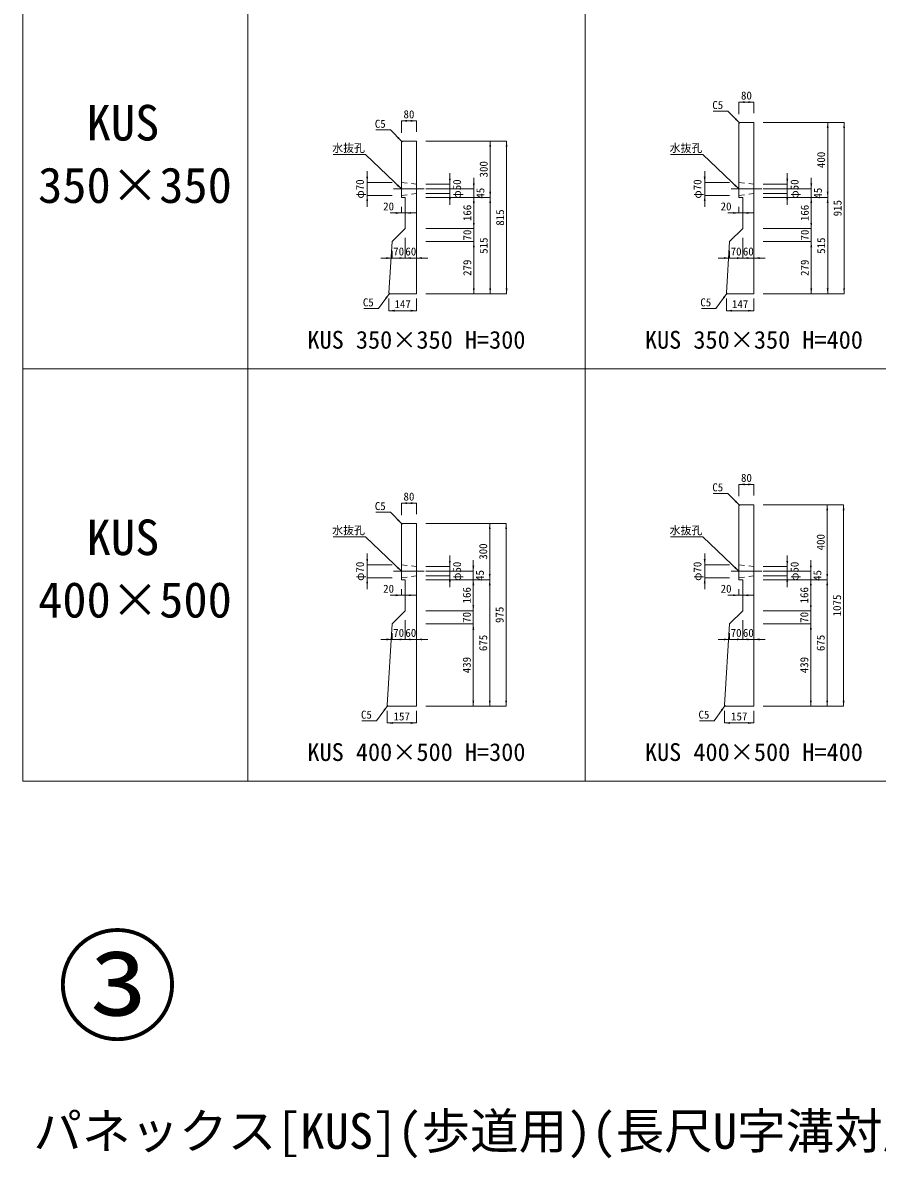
# Model space of a CAD drawing. Units: millimetres at full size, sheet at 1:40. Extents: x 86 to 35886, y -15691 to 10257.
# Drawn here: x 86 to 4644, y -1862 to 4197 of the extents above; entities that cross this region are included whole.
import ezdxf
from ezdxf.enums import TextEntityAlignment as Align

# ---------------------------------------------------------------- set-up
doc = ezdxf.new("R2010")
doc.units = ezdxf.units.MM
doc.header["$LTSCALE"] = 40
doc.linetypes.add('USER1', pattern=[28.575, 19.05, -3.175, 3.175, -3.175])
doc.linetypes.add('USER2', pattern=[1.35, 0.75, -0.6])
for name, color, linetype, lineweight in [('0_2', 7, 'USER1', 5), ('パネックスKUS', 2, 'Continuous', 20), ('図枠', 5, 'Continuous', 13), ('寸法線', 7, 'Continuous', 13), ('引出線', 4, 'Continuous', 13), ('補助線', 8, 'USER1', 13)]:
    doc.layers.add(name, color=color, linetype=linetype, lineweight=lineweight)
doc.layers.add('文字', color=7, linetype='Continuous')
doc.styles.add('ＭＳ ゴシック', font='')
doc.styles.get('ＭＳ ゴシック').set_extended_font_data('MS Gothic')

# ---------------------------------------------------------------- blocks, each defined once
blk = doc.blocks.new('filled_arrow')
at = {"color": 0, "linetype": 'Continuous', "lineweight": -2}
blk.add_solid([(7.5, 1.25), (0, 0), (7.5, -1.25)], dxfattribs=at)

msp = doc.modelspace()

# ---------------------------------------------------------------- linework, layer by layer
at = {"layer": '0_2'}
for p, q in [((2064.37, 3310), (2228.09, 3310)), ((3864.37, 3310), (4028.09, 3310)), ((2064.37, 1270), (2228.09, 1270)), ((3864.37, 1270), (4028.09, 1270))]:
    msp.add_line(p, q, dxfattribs=at)
at = {"layer": 'パネックスKUS'}
for p, q in [((3911.23, 3665), (3906.23, 3660)), ((3906.23, 3660), (3906.23, 3265)), ((3986.23, 3665), (3911.23, 3665)), ((3986.23, 2750), (3986.23, 3665)), ((2111.23, 3565), (2106.23, 3560)), ((2106.23, 3560), (2106.23, 3265)), ((2186.23, 3565), (2111.23, 3565)), ((2186.23, 2750), (2186.23, 3565)), ((2106.23, 3265), (2126.23, 3265)), ((2126.23, 3265), (2126.23, 3099)), ((3906.23, 3265), (3926.23, 3265)), ((3926.23, 3265), (3926.23, 3099)), ((2126.23, 3099), (2056.23, 3029)), ((3926.23, 3099), (3856.23, 3029)), ((2056.23, 3029), (2039.54, 2754.99)), ((3856.23, 3029), (3839.54, 2754.99)), ((2044.23, 2750), (2039.54, 2754.99)), ((2044.23, 2750), (2186.23, 2750)), ((3844.23, 2750), (3839.54, 2754.99)), ((3844.23, 2750), (3986.23, 2750)), ((3906.23, 1620), (3906.23, 1225)), ((3986.23, 1625), (3911.23, 1625)), ((3986.23, 550), (3986.23, 1625)), ((2106.23, 1520), (2106.23, 1225)), ((2186.23, 1525), (2111.23, 1525)), ((2186.23, 550), (2186.23, 1525)), ((2106.23, 1225), (2126.23, 1225)), ((2126.23, 1225), (2126.23, 1059)), ((3906.23, 1225), (3926.23, 1225)), ((3926.23, 1225), (3926.23, 1059)), ((2126.23, 1059), (2056.23, 989)), ((3926.23, 1059), (3856.23, 989)), ((2056.23, 989), (2029.54, 554.99)), ((3856.23, 989), (3829.54, 554.99)), ((2034.23, 550), (2029.54, 554.99)), ((2034.23, 550), (2186.23, 550)), ((3834.23, 550), (3829.54, 554.99)), ((3834.23, 550), (3986.23, 550))]:
    msp.add_line(p, q, dxfattribs=at)
at = {"layer": 'パネックスKUS', "linetype": 'USER2', "lineweight": 5}
for p, q in [((2106.23, 3345), (2186.23, 3335)), ((3906.23, 3345), (3986.23, 3335)), ((2106.23, 3275), (2186.23, 3285)), ((3906.23, 3275), (3986.23, 3285)), ((2106.23, 1305), (2186.23, 1295)), ((3906.23, 1305), (3986.23, 1295)), ((2106.23, 1235), (2186.23, 1245)), ((3906.23, 1235), (3986.23, 1245))]:
    msp.add_line(p, q, dxfattribs=at)
at = {"layer": 'パネックスKUS', "lineweight": 13}
for p, q in [((3906.23, 1620), (3911.23, 1625)), ((2106.23, 1520), (2111.23, 1525))]:
    msp.add_line(p, q, dxfattribs=at)
at = {"layer": '図枠'}
for p, q in [((86.23, 9000), (86.23, 150)), ((1286.23, 9000), (1286.23, 150)), ((3086.23, 9000), (3086.23, 150)), ((86.23, 2350), (15686.23, 2350)), ((86.23, 2350), (15686.23, 2350)), ((86.23, 150), (15686.23, 150)), ((86.23, 150), (15686.23, 150))]:
    msp.add_line(p, q, dxfattribs=at)
at = {"layer": '寸法線'}
for p, q in [((3906.23, 3773.55), (3986.23, 3773.55)), ((3906.23, 3710), (3906.23, 3773.55)), ((3986.23, 3715), (3986.23, 3773.55)), ((2106.23, 3673.55), (2186.23, 3673.55)), ((2106.23, 3610), (2106.23, 3673.55)), ((2186.23, 3615), (2186.23, 3673.55)), ((4036.23, 3665), (4467.07, 3665)), ((4036.23, 3665), (4379.57, 3665)), ((4379.57, 3265), (4379.57, 3665)), ((4467.07, 2750), (4467.07, 3665)), ((2236.23, 3565), (2667.07, 3565)), ((2236.23, 3565), (2579.57, 3565)), ((2579.57, 3265), (2579.57, 3565)), ((2667.07, 2750), (2667.07, 3565)), ((1923.62, 3215), (1923.62, 3405)), ((2364.15, 3225), (2364.15, 3395)), ((3723.62, 3215), (3723.62, 3405)), ((4164.15, 3225), (4164.15, 3395)), ((2056.23, 3345), (1923.62, 3345)), ((2236.23, 3335), (2364.15, 3335)), ((2492.07, 3205), (2492.07, 3370)), ((3856.23, 3345), (3723.62, 3345)), ((4036.23, 3335), (4164.15, 3335)), ((4292.07, 3205), (4292.07, 3370)), ((2056.23, 3275), (1923.62, 3275)), ((2236.23, 3310), (2492.07, 3310)), ((2236.23, 3285), (2364.15, 3285)), ((3856.23, 3275), (3723.62, 3275)), ((4036.23, 3310), (4292.07, 3310)), ((4036.23, 3285), (4164.15, 3285)), ((2106.23, 3215), (2106.23, 3182)), ((2126.23, 3215), (2126.23, 3182)), ((2236.23, 3265), (2579.57, 3265)), ((2236.23, 3265), (2492.07, 3265)), ((2236.23, 3265), (2579.57, 3265)), ((2236.23, 3265), (2492.07, 3265)), ((2492.07, 3265), (2492.07, 3099)), ((2579.57, 3265), (2579.57, 2750)), ((3906.23, 3215), (3906.23, 3182)), ((3926.23, 3215), (3926.23, 3182)), ((4036.23, 3265), (4379.57, 3265)), ((4036.23, 3265), (4292.07, 3265)), ((4036.23, 3265), (4379.57, 3265)), ((4036.23, 3265), (4292.07, 3265)), ((4292.07, 3265), (4292.07, 3099)), ((4379.57, 3265), (4379.57, 2750)), ((2046.23, 3182), (2186.23, 3182)), ((2492.07, 3159), (2492.07, 2969)), ((3846.23, 3182), (3986.23, 3182)), ((4292.07, 3159), (4292.07, 2969)), ((2236.23, 3099), (2492.07, 3099)), ((2236.23, 3099), (2492.07, 3099)), ((4036.23, 3099), (4292.07, 3099)), ((4036.23, 3099), (4292.07, 3099)), ((2126.23, 3049), (2126.23, 2941.41)), ((2126.23, 3049), (2126.23, 2941.41)), ((2186.23, 3049), (2186.23, 2941.41)), ((3926.23, 3049), (3926.23, 2941.41)), ((3926.23, 3049), (3926.23, 2941.41)), ((3986.23, 3049), (3986.23, 2941.41)), ((2056.23, 2979), (2056.23, 2941.41)), ((2236.23, 3029), (2492.07, 3029)), ((2236.23, 3029), (2492.07, 3029)), ((2492.07, 3029), (2492.07, 2750)), ((3856.23, 2979), (3856.23, 2941.41)), ((4036.23, 3029), (4292.07, 3029)), ((4036.23, 3029), (4292.07, 3029)), ((4292.07, 3029), (4292.07, 2750)), ((2186.23, 2941.41), (1996.23, 2941.41)), ((2066.23, 2941.41), (2246.23, 2941.41)), ((3986.23, 2941.41), (3796.23, 2941.41)), ((3866.23, 2941.41), (4046.23, 2941.41)), ((2236.23, 2750), (2667.07, 2750)), ((2236.23, 2750), (2579.57, 2750)), ((2236.23, 2750), (2492.07, 2750)), ((4036.23, 2750), (4467.07, 2750)), ((4036.23, 2750), (4379.57, 2750)), ((4036.23, 2750), (4292.07, 2750)), ((2039.23, 2725), (2039.23, 2660.43)), ((2186.23, 2725), (2186.23, 2660.43)), ((3839.23, 2725), (3839.23, 2660.43)), ((3986.23, 2725), (3986.23, 2660.43)), ((2039.23, 2660.43), (2186.23, 2660.43)), ((3839.23, 2660.43), (3986.23, 2660.43)), ((3906.23, 1733.55), (3986.23, 1733.55)), ((3906.23, 1670), (3906.23, 1733.55)), ((3986.23, 1675), (3986.23, 1733.55)), ((2106.23, 1633.55), (2186.23, 1633.55)), ((2106.23, 1570), (2106.23, 1633.55)), ((2186.23, 1575), (2186.23, 1633.55)), ((4036.23, 1625), (4464.57, 1625)), ((4036.23, 1625), (4377.07, 1625)), ((4377.07, 1225), (4377.07, 1625)), ((4464.57, 550), (4464.57, 1625)), ((2236.23, 1525), (2664.57, 1525)), ((2236.23, 1525), (2577.07, 1525)), ((2577.07, 1225), (2577.07, 1525)), ((2664.57, 550), (2664.57, 1525)), ((1923.62, 1175), (1923.62, 1365)), ((2364.15, 1185), (2364.15, 1355)), ((3723.62, 1175), (3723.62, 1365)), ((4164.15, 1185), (4164.15, 1355)), ((2056.23, 1305), (1923.62, 1305)), ((2236.23, 1295), (2364.15, 1295)), ((2489.57, 1165), (2489.57, 1330)), ((3856.23, 1305), (3723.62, 1305)), ((4036.23, 1295), (4164.15, 1295)), ((4289.57, 1165), (4289.57, 1330)), ((2056.23, 1235), (1923.62, 1235)), ((2236.23, 1270), (2489.57, 1270)), ((2236.23, 1245), (2364.15, 1245)), ((2236.23, 1225), (2577.07, 1225)), ((2236.23, 1225), (2489.57, 1225)), ((2236.23, 1225), (2577.07, 1225)), ((2236.23, 1225), (2489.57, 1225)), ((2489.57, 1225), (2489.57, 1059)), ((2577.07, 1225), (2577.07, 550)), ((3856.23, 1235), (3723.62, 1235)), ((4036.23, 1270), (4289.57, 1270)), ((4036.23, 1245), (4164.15, 1245)), ((4036.23, 1225), (4377.07, 1225)), ((4036.23, 1225), (4289.57, 1225)), ((4036.23, 1225), (4377.07, 1225)), ((4036.23, 1225), (4289.57, 1225)), ((4289.57, 1225), (4289.57, 1059)), ((4377.07, 1225), (4377.07, 550)), ((2106.23, 1175), (2106.23, 1142)), ((2126.23, 1175), (2126.23, 1142)), ((3906.23, 1175), (3906.23, 1142)), ((3926.23, 1175), (3926.23, 1142)), ((2046.23, 1142), (2186.23, 1142)), ((2489.57, 1119), (2489.57, 929)), ((3846.23, 1142), (3986.23, 1142)), ((4289.57, 1119), (4289.57, 929)), ((2236.23, 1059), (2489.57, 1059)), ((2236.23, 1059), (2489.57, 1059)), ((4036.23, 1059), (4289.57, 1059)), ((4036.23, 1059), (4289.57, 1059)), ((2126.23, 1009), (2126.23, 906.41)), ((2126.23, 1009), (2126.23, 906.41)), ((2186.23, 1026), (2186.23, 906.41)), ((2236.23, 989), (2489.57, 989)), ((2236.23, 989), (2489.57, 989)), ((2489.57, 989), (2489.57, 550)), ((3926.23, 1009), (3926.23, 906.41)), ((3926.23, 1009), (3926.23, 906.41)), ((3986.23, 1026), (3986.23, 906.41)), ((4036.23, 989), (4289.57, 989)), ((4036.23, 989), (4289.57, 989)), ((4289.57, 989), (4289.57, 550)), ((2056.23, 939), (2056.23, 906.41)), ((3856.23, 939), (3856.23, 906.41)), ((2186.23, 906.41), (1996.23, 906.41)), ((2066.23, 906.41), (2246.23, 906.41)), ((3986.23, 906.41), (3796.23, 906.41)), ((3866.23, 906.41), (4046.23, 906.41)), ((2236.23, 550), (2664.57, 550)), ((2236.23, 550), (2577.07, 550)), ((2236.23, 550), (2489.57, 550)), ((4036.23, 550), (4464.57, 550)), ((4036.23, 550), (4377.07, 550)), ((4036.23, 550), (4289.57, 550)), ((2029.23, 525), (2029.23, 460.43)), ((2186.23, 525), (2186.23, 460.43)), ((3829.23, 525), (3829.23, 460.43)), ((3986.23, 525), (3986.23, 460.43)), ((2029.23, 460.43), (2186.23, 460.43)), ((3829.23, 460.43), (3986.23, 460.43))]:
    msp.add_line(p, q, dxfattribs=at)
at = {"layer": '引出線'}
for points in [[(3908.73, 3662.5), (3847.24, 3725.21), (3769.47, 3725.21)], [(2108.73, 3562.5), (2047.24, 3625.21), (1969.47, 3625.21)], [(2106.23, 3310), (1913.77, 3493.45), (1742.03, 3493.45)], [(3906.23, 3310), (3713.77, 3493.45), (3542.03, 3493.45)], [(2041.88, 2752.5), (1983.46, 2672.24), (1905.69, 2672.24)], [(3841.88, 2752.5), (3783.46, 2672.24), (3705.69, 2672.24)], [(3908.73, 1622.5), (3847.24, 1685.21), (3769.47, 1685.21)], [(2108.73, 1522.5), (2047.24, 1585.21), (1969.47, 1585.21)], [(2106.23, 1270), (1913.77, 1453.45), (1742.03, 1453.45)], [(3906.23, 1270), (3713.77, 1453.45), (3542.03, 1453.45)], [(2031.89, 552.5), (1973.46, 472.23), (1895.69, 472.23)], [(3831.89, 552.5), (3773.46, 472.23), (3695.69, 472.23)]]:
    msp.add_lwpolyline(points, dxfattribs=at)

# ---------------------------------------------------------------- block references
at = {"layer": '寸法線', "xscale": 4, "yscale": 4}
for p in [(3906.23, 3773.55), (2106.23, 3673.55), (2126.23, 3182), (3926.23, 3182), (2126.23, 2941.41), (2186.23, 2941.41), (3926.23, 2941.41), (3986.23, 2941.41), (2039.23, 2660.43), (3839.23, 2660.43), (3906.23, 1733.55), (2106.23, 1633.55), (2126.23, 1142), (3926.23, 1142), (2126.23, 906.41), (2186.23, 906.41), (3926.23, 906.41), (3986.23, 906.41), (2029.23, 460.43), (3829.23, 460.43)]:
    msp.add_blockref('filled_arrow', p, dxfattribs=at)
for p, rotation in [((3986.23, 3773.55), 180), ((2186.23, 3673.55), 180), ((4379.57, 3665), 270), ((4467.07, 3665), 270), ((2579.57, 3565), 270), ((2667.07, 3565), 270), ((1923.62, 3345), 90), ((2364.15, 3335), 90), ((2492.07, 3310), 90), ((3723.62, 3345), 90), ((4164.15, 3335), 90), ((4292.07, 3310), 90), ((1923.62, 3275), 270), ((2364.15, 3285), 270), ((2579.57, 3265), 90), ((3723.62, 3275), 270), ((4164.15, 3285), 270), ((4379.57, 3265), 90), ((2492.07, 3265), 270), ((2492.07, 3265), 270), ((2579.57, 3265), 270), ((4292.07, 3265), 270), ((4292.07, 3265), 270), ((4379.57, 3265), 270), ((2106.23, 3182), 180), ((3906.23, 3182), 180), ((2492.07, 3099), 90), ((2492.07, 3099), 90), ((4292.07, 3099), 90), ((4292.07, 3099), 90), ((2492.07, 3029), 270), ((2492.07, 3029), 270), ((4292.07, 3029), 270), ((4292.07, 3029), 270), ((2056.23, 2941.41), 180), ((2126.23, 2941.41), 180), ((3856.23, 2941.41), 180), ((3926.23, 2941.41), 180), ((2492.07, 2750), 90), ((2579.57, 2750), 90), ((2667.07, 2750), 90), ((4292.07, 2750), 90), ((4379.57, 2750), 90), ((4467.07, 2750), 90), ((2186.23, 2660.43), 180), ((3986.23, 2660.43), 180), ((3986.23, 1733.55), 180), ((2186.23, 1633.55), 180), ((4377.07, 1625), 270), ((4464.57, 1625), 270), ((2577.07, 1525), 270), ((2664.57, 1525), 270), ((1923.62, 1305), 90), ((3723.62, 1305), 90), ((2364.15, 1295), 90), ((2489.57, 1270), 90), ((4164.15, 1295), 90), ((4289.57, 1270), 90), ((1923.62, 1235), 270), ((2364.15, 1245), 270), ((2489.57, 1225), 270), ((2489.57, 1225), 270), ((2577.07, 1225), 90), ((2577.07, 1225), 270), ((3723.62, 1235), 270), ((4164.15, 1245), 270), ((4289.57, 1225), 270), ((4289.57, 1225), 270), ((4377.07, 1225), 90), ((4377.07, 1225), 270), ((2106.23, 1142), 180), ((3906.23, 1142), 180), ((2489.57, 1059), 90), ((2489.57, 1059), 90), ((4289.57, 1059), 90), ((4289.57, 1059), 90), ((2489.57, 989), 270), ((2489.57, 989), 270), ((4289.57, 989), 270), ((4289.57, 989), 270), ((2056.23, 906.41), 180), ((2126.23, 906.41), 180), ((3856.23, 906.41), 180), ((3926.23, 906.41), 180), ((2489.57, 550), 90), ((2577.07, 550), 90), ((2664.57, 550), 90), ((4289.57, 550), 90), ((4377.07, 550), 90), ((4464.57, 550), 90), ((2186.23, 460.43), 180), ((3986.23, 460.43), 180)]:
    msp.add_blockref('filled_arrow', p, dxfattribs=dict(at, rotation=rotation))
at = {"layer": '引出線', "xscale": 4, "yscale": 4}
for p, rotation in [((3908.73, 3662.5), 134.4), ((2108.73, 3562.5), 134.4), ((2106.23, 3310), 136.4), ((3906.23, 3310), 136.4), ((2041.88, 2752.5), 233.9), ((3841.88, 2752.5), 233.9), ((3908.73, 1622.5), 134.4), ((2108.73, 1522.5), 134.4), ((2106.23, 1270), 136.4), ((3906.23, 1270), 136.4), ((2031.89, 552.5), 233.9), ((3831.89, 552.5), 233.9)]:
    msp.add_blockref('filled_arrow', p, dxfattribs=dict(at, rotation=rotation))

# ---------------------------------------------------------------- texts
at = {"layer": '寸法線', "style": 'ＭＳ ゴシック'}
for s, p in [('80', (3946.23, 3808.55)), ('80', (2146.23, 3708.55)), ('20', (2037.64, 3217)), ('20', (3837.64, 3217)), ('70', (2091.23, 2976.41)), ('60', (2156.23, 2976.41)), ('70', (3891.23, 2976.41)), ('60', (3956.23, 2976.41)), ('147', (2112.73, 2695.43)), ('147', (3912.73, 2695.43)), ('80', (3946.23, 1768.55)), ('80', (2146.23, 1668.55)), ('20', (2037.64, 1177)), ('20', (3837.64, 1177)), ('70', (2091.23, 941.41)), ('60', (2156.23, 941.41)), ('70', (3891.23, 941.41)), ('60', (3956.23, 941.41)), ('157', (2107.73, 495.43)), ('157', (3907.73, 495.43))]:
    msp.add_text(s, height=42.72, dxfattribs=at).set_placement(p, align=Align.MIDDLE_CENTER)
for s, p in [('300', (2544.57, 3415)), ('400', (4344.57, 3465)), ('φ70', (1884.96, 3310)), ('φ50', (2402.81, 3310)), ('φ70', (3684.96, 3310)), ('φ50', (4202.81, 3310)), ('45', (2527.07, 3287.5)), ('45', (4327.07, 3287.5)), ('166', (2457.07, 3182)), ('166', (4257.07, 3182)), ('915', (4432.07, 3207.5)), ('815', (2632.07, 3157.5)), ('70', (2457.07, 3064)), ('515', (2544.57, 3007.5)), ('70', (4257.07, 3064)), ('515', (4344.57, 3007.5)), ('279', (2457.07, 2889.5)), ('279', (4257.07, 2889.5)), ('400', (4342.07, 1425)), ('300', (2542.07, 1375)), ('φ70', (1884.96, 1270)), ('φ50', (2402.81, 1270)), ('45', (2524.57, 1247.5)), ('φ70', (3684.96, 1270)), ('φ50', (4202.81, 1270)), ('45', (4324.57, 1247.5)), ('166', (2454.57, 1142)), ('166', (4254.57, 1142)), ('1075', (4429.57, 1087.5)), ('70', (2454.57, 1024)), ('975', (2629.57, 1037.5)), ('70', (4254.57, 1024)), ('675', (2542.07, 887.5)), ('675', (4342.07, 887.5)), ('439', (2454.57, 769.5)), ('439', (4254.57, 769.5))]:
    msp.add_text(s, height=42.72, rotation=90, dxfattribs=at).set_placement(p, align=Align.MIDDLE_CENTER)
at = {"layer": '引出線', "style": 'ＭＳ ゴシック'}
for s, p in [('C5', (3822.24, 3779.21)), ('C5', (2022.24, 3679.21)), ('水抜孔', (1911.52, 3549.73)), ('水抜孔', (3711.52, 3549.73)), ('C5', (1958.46, 2726.24)), ('C5', (3758.46, 2726.24)), ('C5', (3822.24, 1739.21)), ('C5', (2022.24, 1639.21)), ('水抜孔', (1911.52, 1509.73)), ('水抜孔', (3711.52, 1509.73)), ('C5', (1948.46, 526.23)), ('C5', (3748.46, 526.23))]:
    msp.add_text(s, height=42.72, dxfattribs=at).set_placement(p, align=Align.TOP_RIGHT)
at = {"layer": '文字', "style": 'ＭＳ ゴシック'}
for s, p in [('KUS ', (427.23, 3758.67)), ('350×350', (168.23, 3425.33)), ('KUS ', (427.23, 1546.17)), ('400×500', (168.23, 1212.83))]:
    msp.add_text(s, height=189.9, dxfattribs=at).set_placement(p, align=Align.TOP_LEFT)
for s, p in [('KUS 350×350 H=300', (2186.23, 2505.22)), ('KUS 350×350 H=400', (3986.23, 2505.22)), ('KUS 400×500 H=300', (2186.23, 305.22)), ('KUS 400×500 H=400', (3986.23, 305.22))]:
    msp.add_text(s, height=94.94, dxfattribs=at).set_placement(p, align=Align.MIDDLE_CENTER)
msp.add_text('パネックス[KUS](歩道用)(長尺U字溝対応簡易土留め板)組立断面図', height=189.9, dxfattribs=at).set_placement((143.15, -1868.72), align=Align.BOTTOM_LEFT)
at = {"layer": '補助線', "color": 1, "style": 'ＭＳ ゴシック'}
msp.add_text('③', height=474.7, dxfattribs=at).set_placement((267.75, -1324.02), align=Align.BOTTOM_LEFT)

doc.saveas('drawing.dxf')
